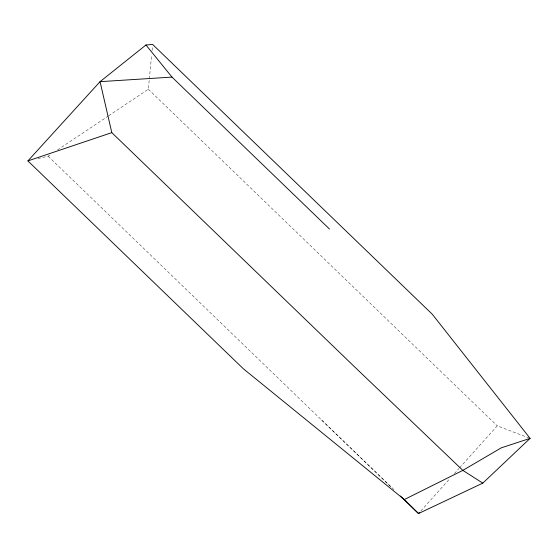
<?xml version="1.0" encoding="UTF-8"?>
<svg xmlns="http://www.w3.org/2000/svg" width="558" height="558" viewBox="0 0 558 558"><rect width="100%" height="100%" fill="white"/><g stroke="black" fill="none" stroke-linecap="round" stroke-linejoin="round"><path stroke-width="0.42" stroke-dasharray="2.79 2.09" d="M108.691 115.743L148.337 89.245L149.258 79.773M149.335 78.908L151.664 54.796M152.083 50.485L152.494 46.181M420.823 510.961L449.776 478.729M454.407 473.575L459.046 468.42M459.625 467.771L497.262 425.873L529.298 438.065M38.014 158.563L48.127 156.212L50.297 154.768M57.502 149.949L107.966 116.224M321.575 420.021L394.897 490.524M148.337 89.245L497.262 425.873M48.127 156.212L391.618 487.594"/><path stroke-width="0.84" d="M419.665 512.251L418.507 513.541L400.372 496.041M27.9 160.913L100.056 81.656L145.959 44.982L152.662 44.459L432.227 314.175L530.1 438.365L482.789 483.13L418.507 513.541L404.299 499.563L243.379 368.796L27.9 160.913L111.802 132.637L352.496 364.848L462.847 470.38L482.789 483.13M404.299 499.563L462.847 470.38L501.258 447.851L530.1 438.365M329.485 229.045L171.997 77.102L100.056 81.656L111.802 132.637M145.959 44.982L171.997 77.102"/></g></svg>
